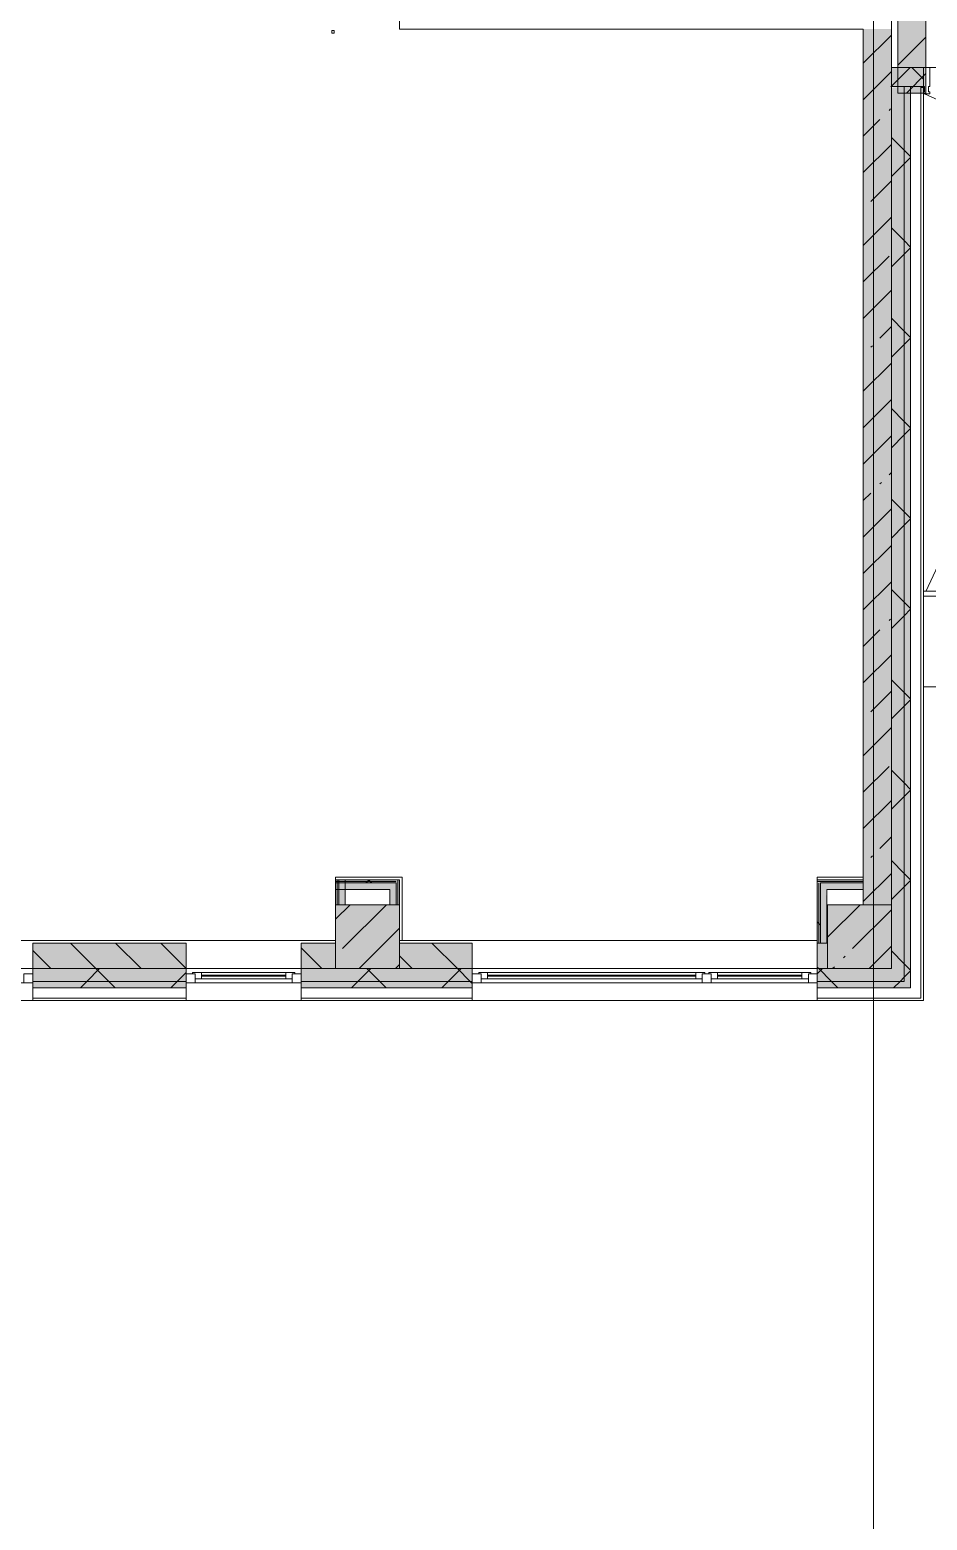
# Model space of a CAD drawing. Header units: millimetres. Extents: x -3817 to 677485, y -22715 to 103890.
# Drawn here: x 10335 to 10390.3, y -19609.9 to -19518.1 of the extents above; entities that cross this region are included whole.
import ezdxf

# ---------------------------------------------------------------- set-up
doc = ezdxf.new("R2010")
doc.units = ezdxf.units.MM
doc.layers.add('PDF _Геометрия', color=7, linetype='Continuous', true_color=0x1d1d1d)
doc.layers.add('PDF _Сплошная заливка', color=7, linetype='Continuous', true_color=0xffffff)

msp = doc.modelspace()

# ---------------------------------------------------------------- hatches: boundary and pattern name
at = {"layer": 'PDF _Сплошная заливка', "transparency": 33554559}
h = msp.add_hatch(color=256, dxfattribs=at)
h.paths.add_polyline_path([(10388.083, -19571.984), (10388.083, -19518.049), (10386.351, -19518.049), (10386.351, -19571.984)], flags=0)
h.paths.add_polyline_path([(10386.351, -19512.931), (10388.083, -19512.931), (10388.083, -19484.586), (10386.351, -19484.586), (10386.351, -19511.75)], flags=0)
for points in [[(10389.894, -19521.592), (10390.051, -19521.592), (10390.051, -19520.411), (10388.083, -19520.411), (10388.083, -19521.592), (10389.264, -19521.592)], [(10388.083, -19576.709), (10388.87, -19576.709), (10388.87, -19521.592), (10388.083, -19521.655), (10388.083, -19575.921)], [(10357.572, -19570.547), (10357.572, -19570.449), (10353.832, -19570.449), (10353.832, -19570.547), (10357.179, -19570.547)], [(10357.572, -19570.646), (10357.572, -19570.547), (10353.832, -19570.547), (10353.832, -19570.646), (10357.179, -19570.646)], [(10386.351, -19570.547), (10386.351, -19570.449), (10383.516, -19570.449), (10383.516, -19570.547), (10384.056, -19570.547)], [(10386.351, -19570.646), (10386.351, -19570.547), (10383.516, -19570.547), (10383.713, -19570.646), (10384.056, -19570.646)], [(10383.516, -19574.346), (10383.615, -19574.346), (10383.615, -19570.646), (10383.516, -19570.646), (10383.516, -19571.039)], [(10383.615, -19574.346), (10383.713, -19574.346), (10383.713, -19570.646), (10383.615, -19570.646), (10383.615, -19571.039)], [(10357.769, -19575.921), (10357.769, -19571.984), (10353.832, -19571.984), (10353.832, -19575.921), (10354.843, -19575.921)], [(10384.146, -19575.921), (10388.083, -19575.921), (10388.083, -19571.984), (10384.146, -19571.984), (10384.146, -19575.563)]]:
    msp.add_hatch(color=256, dxfattribs=at).paths.add_polyline_path(points)
at = {"layer": 'PDF _Сплошная заливка', "true_color": 0xe7e7e7, "transparency": 33554559}
for points in [[(10357.179, -19571.039), (10357.179, -19570.646), (10353.832, -19570.646), (10353.832, -19571.039), (10354.843, -19571.039)], [(10384.107, -19571.039), (10386.351, -19571.039), (10386.351, -19570.646), (10383.713, -19570.646), (10383.713, -19571.039), (10384.056, -19571.039)]]:
    msp.add_hatch(color=254, dxfattribs=at).paths.add_polyline_path(points)
at = {"layer": 'PDF _Сплошная заливка', "transparency": 33554559}
h = msp.add_hatch(color=256, dxfattribs=at)
h.paths.add_polyline_path([(10340.236, -19575.921), (10344.62, -19575.921), (10344.62, -19574.346), (10335.172, -19574.346), (10335.172, -19575.921)], flags=0)
h.paths.add_polyline_path([(10351.706, -19575.921), (10353.832, -19575.921), (10353.832, -19574.346), (10351.706, -19574.346), (10351.706, -19575.563)], flags=0)
h.paths.add_polyline_path([(10325.629, -19575.921), (10328.085, -19575.921), (10328.085, -19574.346), (10319.424, -19574.346), (10319.424, -19575.921)], flags=0)
h = msp.add_hatch(color=256, dxfattribs=at)
h.paths.add_polyline_path([(10383.516, -19575.921), (10384.146, -19575.921), (10384.146, -19574.346), (10383.516, -19574.346), (10383.516, -19575.563)], flags=0)
h.paths.add_polyline_path([(10357.769, -19575.921), (10362.257, -19575.921), (10362.257, -19574.346), (10357.769, -19574.346), (10357.769, -19575.563)], flags=0)
h = msp.add_hatch(color=256, dxfattribs=at)
h.paths.add_polyline_path([(10388.083, -19576.709), (10388.083, -19575.921), (10383.516, -19575.921), (10383.516, -19576.709), (10387.708, -19576.709)], flags=0)
h.paths.add_polyline_path([(10317.219, -19576.709), (10328.085, -19576.709), (10328.085, -19575.921), (10317.219, -19575.921)], flags=0)
h.paths.add_polyline_path([(10353.832, -19576.709), (10362.257, -19576.709), (10362.257, -19575.921), (10351.706, -19575.921), (10351.706, -19576.709)], flags=0)
h.paths.add_polyline_path([(10340.236, -19576.709), (10344.62, -19576.709), (10344.62, -19575.921), (10335.172, -19575.921), (10335.172, -19576.709)], flags=0)
h = msp.add_hatch(color=256, dxfattribs=at)
h.paths.add_polyline_path([(10317.219, -19577.102), (10328.085, -19577.102), (10328.085, -19576.709), (10317.219, -19576.709)], flags=0)
h.paths.add_polyline_path([(10388.87, -19577.102), (10388.87, -19576.709), (10383.516, -19576.709), (10383.516, -19577.102), (10388.083, -19577.102)], flags=0)
h.paths.add_polyline_path([(10351.706, -19577.102), (10362.257, -19577.102), (10362.257, -19576.709), (10351.706, -19576.709)], flags=0)
h.paths.add_polyline_path([(10344.62, -19577.102), (10344.62, -19576.709), (10335.172, -19576.709), (10335.172, -19577.102), (10340.236, -19577.102)], flags=0)

# ---------------------------------------------------------------- linework, layer by layer
at = {"layer": 'PDF _Геометрия', "color": 253, "lineweight": 9, "true_color": 0xaaaaaa}
for points in [[(10386.981, -19618.882), (10386.981, -19525.301), (10386.981, -19524.901), (10386.981, -19431.319)], [(10391.36, -19498.365), (10390.209, -19498.365), (10390.209, -19520.411), (10423.542, -19520.411), (10425.027, -19520.411)], [(10383.516, -19574.189), (10383.516, -19570.291), (10386.351, -19570.291), (10386.351, -19518.049)], [(10353.832, -19574.189), (10353.832, -19570.291), (10357.929, -19570.291), (10357.929, -19574.189), (10357.929, -19570.291), (10353.832, -19570.291), (10353.832, -19570.449)], [(10386.351, -19570.291), (10383.516, -19570.291), (10383.516, -19570.449)], [(10383.516, -19570.547), (10383.516, -19570.646)]]:
    msp.add_lwpolyline(points, dxfattribs=at)
at = {"layer": 'PDF _Геометрия', "color": 7, "lineweight": 9}
for points in [[(10405.891, -19458.599), (10405.891, -19467.893), (10400.445, -19467.893), (10390.209, -19467.893), (10390.209, -19466.954), (10388.477, -19466.954), (10388.477, -19475.696), (10388.477, -19477.271), (10388.477, -19521.986), (10390.209, -19521.986), (10390.209, -19498.365), (10391.547, -19498.365)], [(10386.351, -19467.185), (10386.351, -19481.594), (10386.351, -19484.586), (10386.351, -19511.12), (10386.351, -19511.75), (10386.351, -19512.931), (10384.146, -19512.931), (10384.146, -19516.317), (10357.769, -19516.317), (10357.769, -19518.049), (10384.146, -19518.049), (10386.351, -19518.049), (10386.351, -19571.984), (10388.083, -19571.984), (10388.083, -19518.049), (10388.083, -19512.931), (10388.083, -19484.586), (10388.083, -19481.594), (10388.083, -19467.185)], [(10386.351, -19520.151), (10388.083, -19518.418)], [(10388.477, -19520.27), (10390.209, -19518.537)], [(10390.051, -19521.655), (10390.051, -19520.411), (10388.083, -19520.411), (10388.083, -19521.592), (10388.083, -19521.655), (10388.083, -19575.921), (10383.516, -19575.921), (10383.516, -19577.89), (10388.083, -19577.89), (10389.894, -19577.89), (10390.051, -19577.89), (10390.051, -19521.655), (10389.894, -19521.655)], [(10386.351, -19522.396), (10388.083, -19520.663)], [(10388.083, -19521.563), (10389.234, -19520.411)], [(10389.005, -19521.986), (10390.209, -19520.782)], [(10390.051, -19521.125), (10389.338, -19520.411)], [(10390.209, -19520.411), (10423.531, -19520.411), (10424.153, -19520.411)], [(10383.516, -19577.102), (10388.083, -19577.102), (10388.87, -19577.102), (10389.264, -19577.102), (10389.264, -19521.655), (10389.264, -19521.592), (10389.894, -19521.592), (10389.894, -19521.616), (10389.894, -19521.655), (10389.894, -19577.732), (10389.264, -19577.732), (10388.083, -19577.732), (10383.516, -19577.732)], [(10390.051, -19521.592), (10389.894, -19521.592), (10389.264, -19521.592), (10388.87, -19521.592), (10388.083, -19521.592), (10388.87, -19521.592), (10388.87, -19521.655), (10388.87, -19576.709), (10388.083, -19576.709), (10383.516, -19576.709)], [(10388.037, -19521.609), (10388.068, -19521.577)], [(10388.87, -19521.592), (10389.264, -19521.592)], [(10389.894, -19521.616), (10390.051, -19521.616)], [(10390.195, -19552.687), (10401.449, -19528.718), (10401.449, -19527.143), (10390.124, -19522.041)], [(10387.938, -19523.054), (10388.031, -19522.96)], [(10386.351, -19524.641), (10387.377, -19523.615)], [(10389.264, -19525.905), (10388.87, -19525.511), (10388.083, -19524.724)], [(10386.351, -19526.886), (10388.083, -19525.153)], [(10388.083, -19527.13), (10388.87, -19526.343), (10389.264, -19525.949)], [(10386.815, -19528.666), (10388.083, -19527.398)], [(10386.351, -19531.376), (10388.083, -19529.643)], [(10389.264, -19531.472), (10388.87, -19531.079), (10388.083, -19530.291)], [(10386.351, -19533.621), (10387.938, -19532.033)], [(10388.083, -19532.698), (10388.87, -19531.91), (10389.264, -19531.517)], [(10386.351, -19535.866), (10388.083, -19534.133)], [(10389.264, -19537.04), (10388.87, -19536.646), (10388.083, -19535.859)], [(10387.377, -19537.085), (10388.083, -19536.378)], [(10386.815, -19537.646), (10386.909, -19537.553)], [(10388.083, -19538.265), (10388.87, -19537.478), (10389.264, -19537.084)], [(10386.351, -19540.356), (10388.083, -19538.623)], [(10386.351, -19542.601), (10388.083, -19540.868)], [(10389.264, -19542.607), (10388.87, -19542.214), (10388.083, -19541.426)], [(10386.351, -19544.846), (10388.083, -19543.113)], [(10388.083, -19543.833), (10388.87, -19543.045), (10389.264, -19542.652)], [(10387.377, -19546.065), (10387.47, -19545.971)], [(10387.938, -19545.503), (10388.083, -19545.358)], [(10386.351, -19547.09), (10386.815, -19546.626)], [(10386.351, -19549.335), (10388.083, -19547.603)], [(10389.264, -19548.175), (10388.87, -19547.781), (10388.083, -19546.994)], [(10388.083, -19549.4), (10388.87, -19548.613), (10389.264, -19548.219)], [(10386.351, -19551.58), (10388.083, -19549.848)], [(10386.351, -19553.825), (10388.083, -19552.093)], [(10389.264, -19553.743), (10388.87, -19553.349), (10388.083, -19552.562)], [(10423.553, -19552.679), (10390.051, -19552.679)], [(10423.553, -19552.978), (10390.051, -19552.978)], [(10388.083, -19554.968), (10388.87, -19554.181), (10389.264, -19553.787)], [(10386.351, -19556.07), (10387.377, -19555.045)], [(10387.938, -19554.483), (10388.031, -19554.39)], [(10386.351, -19558.315), (10388.083, -19556.583)], [(10386.815, -19560.096), (10388.083, -19558.828)], [(10389.264, -19559.31), (10388.87, -19558.916), (10388.083, -19558.129)], [(10390.051, -19558.557), (10423.537, -19558.557)], [(10388.083, -19560.536), (10388.87, -19559.748), (10389.264, -19559.355)], [(10386.351, -19562.805), (10388.083, -19561.073)], [(10386.351, -19565.05), (10387.938, -19563.463)], [(10389.264, -19564.878), (10388.87, -19564.484), (10388.083, -19563.697)], [(10388.083, -19566.103), (10388.87, -19565.316), (10389.264, -19564.922)], [(10386.351, -19567.295), (10388.083, -19565.563)], [(10387.377, -19568.514), (10388.083, -19567.808)], [(10386.815, -19569.076), (10386.909, -19568.982)], [(10389.264, -19570.445), (10388.87, -19570.052), (10388.083, -19569.264)], [(10357.572, -19570.547), (10357.179, -19570.547), (10353.832, -19570.547)], [(10357.572, -19571.984), (10357.572, -19570.646), (10357.179, -19570.646), (10353.832, -19570.646)], [(10353.931, -19571.984), (10353.931, -19570.449)], [(10354.029, -19571.984), (10354.029, -19570.449)], [(10355.703, -19570.646), (10355.801, -19570.547), (10355.899, -19570.449)], [(10356.059, -19570.646), (10355.961, -19570.547), (10355.862, -19570.449)], [(10357.671, -19571.984), (10357.671, -19570.449)], [(10383.516, -19570.547), (10386.351, -19570.547)], [(10383.615, -19574.346), (10383.615, -19571.039), (10383.615, -19570.646)], [(10383.713, -19574.346), (10383.713, -19571.039), (10383.713, -19570.646), (10386.351, -19570.646)], [(10386.351, -19571.785), (10388.083, -19570.053)], [(10388.083, -19571.671), (10388.87, -19570.883), (10389.264, -19570.49)], [(10353.832, -19572.874), (10354.722, -19571.984)], [(10354.263, -19574.688), (10356.967, -19571.984)], [(10384.146, -19573.99), (10386.152, -19571.984)], [(10385.693, -19574.688), (10388.083, -19572.298)], [(10355.275, -19575.921), (10357.769, -19573.427)], [(10383.713, -19573.246), (10383.615, -19573.147), (10383.516, -19573.049)], [(10328.085, -19575.921), (10328.085, -19577.89), (10330.447, -19577.89), (10328.085, -19577.89), (10335.172, -19577.89), (10335.172, -19575.921), (10328.085, -19575.921), (10328.085, -19574.346), (10319.424, -19574.346), (10319.424, -19574.189), (10320.994, -19574.189)], [(10321.58, -19574.189), (10353.832, -19574.189)], [(10340.245, -19577.102), (10339.852, -19576.709), (10339.064, -19575.921), (10337.489, -19574.346)], [(10341.848, -19575.921), (10340.273, -19574.346)], [(10344.62, -19575.909), (10343.057, -19574.346)], [(10357.769, -19574.189), (10383.516, -19574.189)], [(10362.257, -19576.844), (10362.122, -19576.709), (10361.334, -19575.921), (10359.76, -19574.346)], [(10384.146, -19574.189), (10384.146, -19574.346)], [(10336.28, -19575.921), (10335.172, -19574.812)], [(10352.983, -19575.921), (10351.706, -19574.644)], [(10358.551, -19575.921), (10357.769, -19575.14)], [(10385.132, -19575.249), (10385.225, -19575.156)], [(10386.705, -19575.921), (10388.083, -19574.543)], [(10389.264, -19576.013), (10388.87, -19575.619), (10388.083, -19574.832)], [(10321.581, -19577.89), (10318.463, -19577.89), (10328.085, -19577.89), (10328.085, -19575.921), (10318.637, -19575.921), (10328.085, -19575.921), (10335.172, -19575.921), (10335.172, -19577.89), (10344.62, -19577.89), (10344.62, -19575.921), (10335.172, -19575.921)], [(10335.172, -19576.236), (10334.62, -19576.236)], [(10338.111, -19577.102), (10338.505, -19576.709), (10339.292, -19575.921)], [(10343.679, -19577.102), (10344.072, -19576.709), (10344.62, -19576.161)], [(10351.706, -19575.921), (10344.62, -19575.921)], [(10345.171, -19576.236), (10344.62, -19576.236)], [(10345.014, -19576.157), (10351.313, -19576.157)], [(10345.565, -19576.157), (10345.565, -19576.551)], [(10350.762, -19576.157), (10350.762, -19576.551)], [(10351.706, -19576.236), (10351.155, -19576.236)], [(10354.814, -19577.102), (10355.207, -19576.709), (10355.995, -19575.921)], [(10356.948, -19577.102), (10356.554, -19576.709), (10355.767, -19575.921)], [(10357.52, -19575.921), (10357.769, -19575.672)], [(10360.381, -19577.102), (10360.775, -19576.709), (10361.562, -19575.921)], [(10383.516, -19575.921), (10362.257, -19575.921)], [(10362.808, -19576.236), (10362.257, -19576.236)], [(10362.651, -19576.157), (10376.587, -19576.157)], [(10363.202, -19576.157), (10363.202, -19576.551)], [(10376.036, -19576.157), (10376.036, -19576.551)], [(10376.981, -19576.236), (10376.43, -19576.236)], [(10376.824, -19576.157), (10383.123, -19576.157)], [(10377.375, -19576.157), (10377.375, -19576.551)], [(10382.571, -19576.157), (10382.571, -19576.551)], [(10383.516, -19576.236), (10382.965, -19576.236)], [(10384.786, -19577.102), (10384.392, -19576.709), (10383.605, -19575.921), (10383.516, -19575.833)], [(10383.516, -19576.238), (10383.833, -19575.921)], [(10384.46, -19575.921), (10384.57, -19575.811)], [(10388.219, -19577.102), (10388.613, -19576.709), (10388.87, -19576.451), (10389.264, -19576.057)], [(10328.085, -19576.787), (10335.172, -19576.787)], [(10335.172, -19576.709), (10344.62, -19576.709)], [(10335.172, -19577.102), (10344.62, -19577.102)], [(10344.62, -19576.787), (10351.706, -19576.787)], [(10345.565, -19576.315), (10350.762, -19576.315)], [(10350.762, -19576.394), (10345.565, -19576.394)], [(10351.706, -19576.709), (10362.257, -19576.709)], [(10351.706, -19577.102), (10362.257, -19577.102)], [(10362.257, -19576.787), (10383.516, -19576.787)], [(10363.202, -19576.315), (10376.036, -19576.315)], [(10376.036, -19576.394), (10363.202, -19576.394)], [(10377.375, -19576.315), (10382.571, -19576.315)], [(10382.571, -19576.394), (10377.375, -19576.394)], [(10332.809, -19577.89), (10335.172, -19577.89), (10332.809, -19577.89)], [(10335.172, -19577.732), (10344.62, -19577.732)], [(10340.478, -19577.89), (10336.542, -19577.89)], [(10346.777, -19577.89), (10342.841, -19577.89)], [(10353.076, -19577.89), (10349.14, -19577.89)], [(10349.348, -19577.89), (10351.71, -19577.89), (10349.348, -19577.89)], [(10351.706, -19577.732), (10362.257, -19577.732)], [(10359.375, -19577.89), (10355.439, -19577.89)], [(10365.674, -19577.89), (10361.738, -19577.89)], [(10371.973, -19577.89), (10368.037, -19577.89)], [(10378.272, -19577.89), (10374.336, -19577.89)], [(10379.422, -19577.89), (10383.359, -19577.89), (10379.422, -19577.89)], [(10384.571, -19577.89), (10380.634, -19577.89)], [(10390.051, -19577.89), (10386.933, -19577.89)]]:
    msp.add_lwpolyline(points, dxfattribs=at)
for points in [[(10353.75, -19518.136), (10353.596, -19518.136), (10353.596, -19518.293), (10353.75, -19518.293)], [(10390.366, -19521.907), (10390.366, -19521.592), (10390.445, -19521.592), (10390.445, -19520.411), (10390.051, -19520.411), (10390.051, -19521.592), (10390.13, -19521.592), (10390.13, -19521.907), (10390.051, -19521.907), (10390.051, -19522.041), (10390.445, -19522.041), (10390.445, -19521.907)], [(10357.179, -19570.449), (10353.832, -19570.449), (10353.832, -19571.039), (10357.179, -19571.039), (10357.179, -19571.984), (10357.769, -19571.984), (10357.769, -19570.449), (10357.572, -19570.449)], [(10353.832, -19570.449), (10353.832, -19571.984), (10354.423, -19571.984), (10354.423, -19570.449)], [(10384.107, -19571.039), (10386.351, -19571.039), (10386.351, -19570.449), (10383.516, -19570.449), (10383.516, -19570.646), (10383.516, -19571.039), (10383.516, -19574.346), (10384.107, -19574.346)], [(10357.769, -19571.984), (10353.832, -19571.984), (10353.832, -19575.921), (10357.769, -19575.921)], [(10388.083, -19571.984), (10384.146, -19571.984), (10384.146, -19575.921), (10388.083, -19575.921)], [(10344.62, -19575.921), (10344.62, -19574.346), (10335.172, -19574.346), (10335.172, -19575.921)], [(10353.832, -19575.921), (10353.832, -19574.346), (10351.706, -19574.346), (10351.706, -19575.921)], [(10362.257, -19575.921), (10362.257, -19574.346), (10357.769, -19574.346), (10357.769, -19575.921)], [(10384.146, -19575.921), (10384.146, -19574.346), (10383.516, -19574.346), (10383.516, -19575.921)], [(10334.62, -19576.787), (10334.62, -19576.236), (10335.172, -19576.236), (10335.172, -19576.787)], [(10344.62, -19577.89), (10344.62, -19575.921), (10351.706, -19575.921), (10351.706, -19577.89)], [(10344.62, -19576.787), (10344.62, -19576.236), (10345.171, -19576.236), (10345.171, -19576.787)], [(10351.313, -19576.157), (10345.014, -19576.157), (10345.014, -19576.236), (10345.171, -19576.236), (10345.171, -19576.551), (10351.155, -19576.551), (10351.155, -19576.236), (10351.313, -19576.236)], [(10351.155, -19576.787), (10351.155, -19576.236), (10351.706, -19576.236), (10351.706, -19576.787)], [(10351.706, -19575.921), (10351.706, -19577.89), (10362.257, -19577.89), (10362.257, -19575.921), (10353.832, -19575.921)], [(10362.257, -19577.89), (10362.257, -19575.921), (10383.516, -19575.921), (10383.516, -19577.89)], [(10362.257, -19576.787), (10362.257, -19576.236), (10362.808, -19576.236), (10362.808, -19576.787)], [(10376.587, -19576.157), (10362.651, -19576.157), (10362.651, -19576.236), (10362.808, -19576.236), (10362.808, -19576.551), (10376.43, -19576.551), (10376.43, -19576.236), (10376.587, -19576.236)], [(10376.43, -19576.787), (10376.43, -19576.236), (10376.981, -19576.236), (10376.981, -19576.787)], [(10383.123, -19576.157), (10376.824, -19576.157), (10376.824, -19576.236), (10376.981, -19576.236), (10376.981, -19576.551), (10382.965, -19576.551), (10382.965, -19576.236), (10383.123, -19576.236)], [(10382.965, -19576.787), (10382.965, -19576.236), (10383.516, -19576.236), (10383.516, -19576.787)], [(10344.624, -19577.89), (10346.986, -19577.89)], [(10366.824, -19577.89), (10370.761, -19577.89)], [(10373.123, -19577.89), (10377.06, -19577.89)]]:
    msp.add_lwpolyline(points, close=True, dxfattribs=at)
at = {"layer": 'PDF _Сплошная заливка', "lineweight": 60, "transparency": 33554559}
for points in [[(10390.209, -19521.986), (10390.209, -19475.696), (10388.477, -19521.986), (10388.477, -19475.696)], [(10389.264, -19577.102), (10389.264, -19521.655), (10388.87, -19577.102), (10388.87, -19521.655)], [(10353.931, -19571.984), (10353.931, -19570.449), (10353.832, -19571.984), (10353.832, -19570.449)], [(10354.029, -19571.984), (10354.029, -19570.449), (10353.931, -19571.984), (10353.931, -19570.449)], [(10357.671, -19571.984), (10357.671, -19570.449), (10357.572, -19571.984), (10357.572, -19570.646)], [(10357.769, -19571.984), (10357.769, -19570.449), (10357.671, -19571.984), (10357.671, -19570.449)]]:
    msp.add_solid(points, dxfattribs=at)
at = {"layer": 'PDF _Сплошная заливка', "color": 254, "lineweight": 60, "true_color": 0xe7e7e7, "transparency": 33554559}
for points in [[(10354.423, -19571.984), (10354.423, -19570.449), (10354.029, -19571.984), (10354.029, -19570.449)], [(10357.572, -19571.984), (10357.572, -19570.646), (10357.179, -19571.984), (10357.179, -19570.646)], [(10383.713, -19574.346), (10384.107, -19574.346), (10383.713, -19571.039), (10384.056, -19571.039)]]:
    msp.add_solid(points, dxfattribs=at)

doc.saveas('drawing.dxf')
